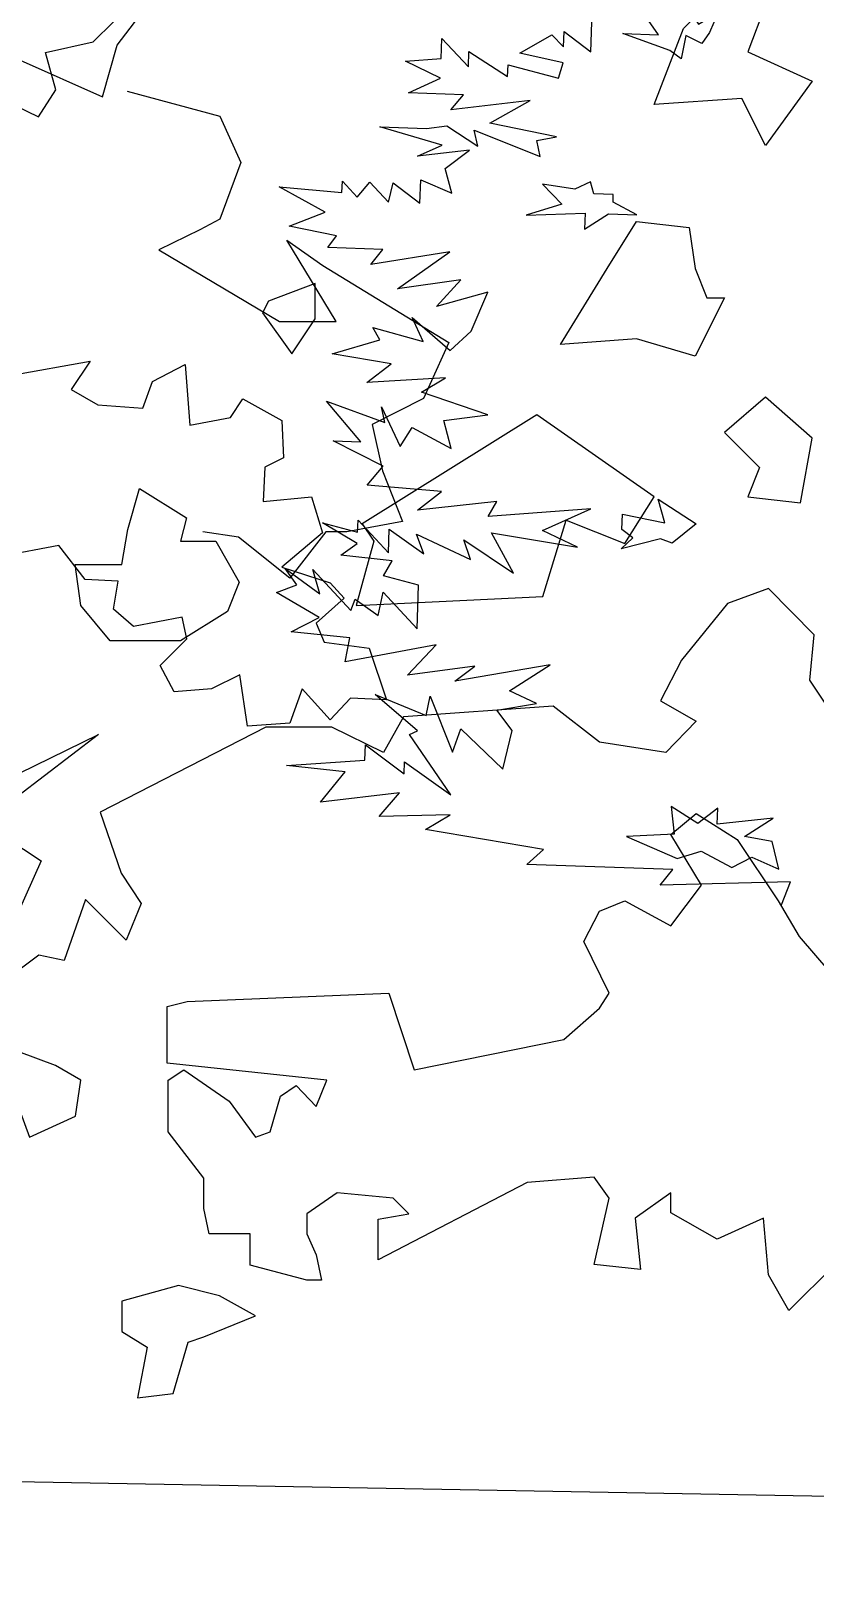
# Model space of a CAD drawing. Header units: inches. Extents: x -11 to 128, y 7 to 56.
# Drawn here: x 35.9332 to 36.1714, y 22.1045 to 22.5708 of the extents above; entities that cross this region are included whole.
import ezdxf

# ---------------------------------------------------------------- set-up
doc = ezdxf.new("R2010")
doc.units = ezdxf.units.IN
doc.header["$MEASUREMENT"] = 0
doc.layers.add('CAY', color=94, linetype='Continuous')
doc.layers.add('CAY-3', color=61, linetype='Continuous')
picture_1 = doc.add_image_def('image1.jpg', size_in_pixel=(1680, 1093))

# ---------------------------------------------------------------- blocks, each defined once
blk = doc.blocks.new('A$C76451831')
at = {"layer": 'CAY'}
for p, q in [((5268, 577.1), (5268.9, 603.8)), ((5166.8, 572.4), (5167.3, 586)), ((5167.3, 586), (5185.2, 566.8)), ((5219.9, 576), (5241.7, 588.4)), ((5241.7, 588.4), (5249.5, 580.4)), ((5249.5, 580.4), (5249.9, 590.8)), ((5249.9, 590.8), (5268, 577.1)), ((5142.7, 570.6), (5166.8, 572.4)), ((5185.2, 566.8), (5185.5, 577.2)), ((5185.5, 577.2), (5211.7, 560.4)), ((5249.2, 569.6), (5219.9, 576)), ((5166.3, 559.3), (5142.7, 570.6)), ((5211.7, 560.4), (5212, 568.1)), ((5212, 568.1), (5246.1, 559.2)), ((5246.1, 559.2), (5249.2, 569.6)), ((5144.7, 549.2), (5166.3, 559.3)), ((5181.8, 547.9), (5144.7, 549.2)), ((5173.3, 537.8), (5181.8, 547.9)), ((5227, 544), (5173.3, 537.8)), ((5199.7, 528.7), (5227, 544)), ((5125.3, 526.3), (5157, 525.2)), ((5167.5, 513.9), (5125.3, 526.3)), ((5157, 525.2), (5170.6, 527)), ((5170.6, 527), (5191.5, 513.1)), ((5189.1, 524.1), (5233.8, 506.2)), ((5191.5, 513.1), (5189.1, 524.1)), ((5244.7, 519.4), (5199.7, 528.7)), ((5231.5, 517.1), (5244.7, 519.4)), ((5150.9, 506.4), (5167.5, 513.9)), ((5185.9, 510.6), (5150.9, 506.4)), ((5169.6, 498), (5185.9, 510.6)), ((5233.8, 506.2), (5231.5, 517.1)), ((5099.7, 481.8), (5100, 489.5)), ((5100, 489.5), (5110.1, 478.8)), ((5110.1, 478.8), (5118.6, 488.9)), ((5118.6, 488.9), (5131.2, 475.3)), ((5131.2, 475.3), (5134.4, 488.3)), ((5134.4, 488.3), (5152.5, 474.6)), ((5152.5, 474.6), (5153.1, 490.4)), ((5153.1, 490.4), (5174, 481.5)), ((5174, 481.5), (5169.6, 498)), ((5057.3, 485.6), (5099.7, 481.8)), ((5088.4, 468.6), (5057.3, 485.6)), ((5064.1, 459.1), (5088.4, 468.6)), ((5096, 452.5), (5064.1, 459.1)), ((5062.5, 449.6), (5086.7, 432.5)), ((5090.3, 444.6), (5096, 452.5)), ((5127.4, 443.3), (5090.3, 444.6)), ((5119.3, 433.1), (5127.4, 443.3)), ((5172.7, 441.7), (5119.3, 433.1)), ((5137.3, 416.6), (5172.7, 441.7)), ((5180.2, 422.8), (5137.3, 416.6)), ((5163.7, 404.8), (5180.2, 422.8)), ((5198.4, 414.5), (5163.7, 404.8)), ((5187.1, 388.1), (5198.4, 414.5)), ((5154.7, 381.1), (5147.1, 397.2)), ((5147.1, 397.2), (5173, 375)), ((5120.6, 390.5), (5154.7, 381.1)), ((5125.3, 382.1), (5120.6, 390.5)), ((5173, 375), (5187.1, 388.1)), ((5093.2, 372.8), (5125.3, 382.1)), ((5171.9, 380.3), (5154.8, 342.6)), ((5132.9, 366), (5093.2, 372.8)), ((5116.6, 353.4), (5132.9, 366)), ((5169.7, 356.6), (5116.6, 353.4)), ((5153.5, 346.7), (5169.7, 356.6)), ((5198.3, 331.5), (5153.5, 346.7)), ((5112.4, 313.2), (5089.4, 340.8)), ((5089.4, 340.8), (5128.7, 326.2)), ((5154.8, 342.6), (5120.1, 324.9)), ((5126.4, 336.8), (5139.1, 310)), ((5128.7, 326.2), (5126.4, 336.8)), ((5120.1, 324.9), (5127.1, 293.6)), ((5139.1, 310), (5147.2, 322.9)), ((5147.2, 322.9), (5173.5, 308.8)), ((5168.7, 327.6), (5198.3, 331.5)), ((5173.5, 308.8), (5168.7, 327.6)), ((5093.9, 313.9), (5112.4, 313.2)), ((5127.7, 296.8), (5093.9, 313.9)), ((5116.8, 284), (5127.7, 296.8)), ((5127.1, 293.6), (5140.7, 259.4)), ((5167, 279.6), (5116.8, 284)), ((5150.7, 267), (5167, 279.6)), ((5204.4, 272.8), (5150.7, 267)), ((5198.6, 262.6), (5204.4, 272.8)), ((5110.3, 252.1), (5110.6, 260.2)), ((5110.6, 260.2), (5131.1, 238.2)), ((5268.1, 267.9), (5198.6, 262.6)), ((5235.4, 253.2), (5268.1, 267.9)), ((5029.8, 248.8), (5005.7, 252.3)), ((5088.8, 252.3), (5064.6, 221)), ((5110, 244.4), (5086.5, 258.4)), ((5086.5, 258.4), (5110.3, 252.1)), ((5103, 252.3), (5088.8, 252.3)), ((5140.7, 259.4), (5103, 252.3)), ((5131.1, 238.2), (5131.7, 254.1)), ((5131.7, 254.1), (5155.1, 237.4)), ((5155.1, 237.4), (5150.1, 250.7)), ((5150.1, 250.7), (5186.7, 233.6)), ((5200.9, 251.6), (5259, 241.9)), ((5215.8, 224.4), (5200.9, 251.6)), ((5259, 241.9), (5235.4, 253.2)), ((5064.6, 221), (5029.8, 248.8)), ((5098.9, 236.6), (5110, 244.4)), ((5186.7, 233.6), (5182.2, 246.9)), ((5182.2, 246.9), (5215.8, 224.4)), ((5133.6, 232.7), (5098.9, 236.6)), ((5127.8, 222.5), (5133.6, 232.7)), ((5069.2, 216.4), (5061.4, 227.5)), ((5061.4, 227.5), (5084.8, 210.4)), ((5080, 226.9), (5105.7, 199.2)), ((5084.8, 210.4), (5080, 226.9)), ((5151.6, 216.2), (5127.8, 222.5)), ((5055.4, 211.4), (5069.2, 216.4)), ((5084.3, 194.5), (5055.4, 211.4)), ((5124.2, 195.8), (5127.5, 211.6)), ((5127.5, 211.6), (5150.6, 186.8)), ((5150.6, 186.8), (5151.6, 216.2)), ((5105.7, 199.2), (5108.7, 206.8)), ((5108.7, 206.8), (5124.2, 195.8)), ((5065.3, 184.8), (5084.3, 194.5)), ((5105.1, 180.6), (5065.3, 184.8)), ((5101.8, 164.4), (5105.1, 180.6)), ((5163.4, 175.9), (5101.8, 164.4)), ((5144.1, 155.3), (5163.4, 175.9)), ((5189.6, 161.4), (5144.1, 155.3)), ((5240.4, 162.3), (5176.1, 151.4)), ((5176.1, 151.4), (5189.6, 161.4)), ((5213, 144.7), (5240.4, 162.3)), ((5150.9, 117.8), (5122.3, 142.4)), ((5122.3, 142.4), (5156.7, 128.1)), ((5156.7, 128.1), (5159.4, 141.1)), ((5159.4, 141.1), (5174.4, 103.4)), ((5204.4, 131.8), (5231.3, 136.3)), ((5231.3, 136.3), (5213, 144.7)), ((5214.8, 117.9), (5204.4, 131.8)), ((5145.4, 115.3), (5150.9, 117.8)), ((5173.4, 74.4), (5145.4, 115.3)), ((5174.4, 103.4), (5180, 119.1)), ((5180, 119.1), (5208.5, 91.8)), ((5208.5, 91.8), (5214.8, 117.9)), ((5115.3, 97.8), (5115.7, 108.2)), ((5115.7, 108.2), (5141.7, 88.7)), ((5062.2, 94.2), (5115.3, 97.8)), ((5101.9, 90.1), (5062.2, 94.2)), ((5141.7, 88.7), (5142, 96.8)), ((5142, 96.8), (5173.4, 74.4)), ((5085.3, 69.4), (5101.9, 90.1)), ((5138.6, 75.7), (5085.3, 69.4)), ((5124.9, 59.8), (5138.6, 75.7)), ((5172.9, 60.9), (5124.9, 59.8)), ((5156.3, 51), (5172.9, 60.9)), ((5236, 37.4), (5156.3, 51)), ((5224.8, 27.3), (5236, 37.4)), ((5323.5, 23.9), (5224.8, 27.3)), ((5314.9, 13.3), (5323.5, 23.9)), ((5402.9, 15.7), (5314.9, 13.3)), ((5396.9, 0), (5402.9, 15.7))]:
    blk.add_line(p, q, dxfattribs=at)
for points in [[(4892.2, 660), (4885.5, 671.4), (4869.4, 671.4), (4869.4, 643.8), (4852.9, 632), (4836.8, 636.8), (4843.9, 609.2), (4871.4, 606.9), (4880.8, 586), (4862.3, 574.6), (4862.3, 553.8), (4871.4, 544.4), (4894.6, 533), (4906.4, 551.4), (4899.3, 576.6), (4931.5, 583.7), (4945.3, 597.4), (4922.5, 613.6), (4915.4, 636.8), (4889.8, 630.1)], [(5321.5, 577.9), (5289.7, 589.5), (5313.7, 588.6), (5303.8, 602.6), (5319.5, 599.3), (5327.8, 614.9), (5340.7, 595.8), (5354.1, 603.5), (5348.2, 590.1), (5343, 582.6), (5332.3, 588), (5329, 572.2)], [(5270.1, 480.9), (5267.7, 489.1), (5257.1, 484.1), (5235.4, 487.5), (5248.5, 473.9), (5224.3, 466.6), (5264.2, 467.9), (5263.8, 457.1), (5280, 467.4), (5299.1, 466.7), (5283, 475.4), (5283.2, 480.4)], [(5288.9, 254), (5289.3, 264.4), (5318.1, 258.4), (5313.6, 274.5), (5339.3, 257.7), (5323, 244.7), (5315, 247.7), (5288.4, 240.9), (5296.4, 248.3)], [(5395.1, 24.1), (5390.7, 42.8), (5371.8, 46.2), (5391.3, 58.7), (5353.5, 54.6), (5353.9, 65.4), (5340.4, 55), (5322.2, 66.5), (5324.3, 47.9), (5292.1, 46.3), (5326.4, 31.5), (5342.5, 36.4), (5363.4, 25.2), (5376.8, 32.4)]]:
    blk.add_lwpolyline(points, close=True, dxfattribs=at)
at = {"layer": 'CAY-3'}
for p, q in [((2696.6, 969.1), (2717.8, 996.9)), ((2686.6, 934.3), (2696.6, 969.1)), ((2631.1, 959.1), (2686.6, 934.3)), ((3137, 601.7), (3109.3, 591.6)), ((3167.7, 570.4), (3137, 601.7)), ((3109.3, 591.6), (3078.1, 553.3)), ((3164.8, 539.7), (3167.7, 570.4)), ((3078.1, 553.3), (3063.9, 525.6)), ((4954.6, 550.5), (5017.1, 533.4)), ((3192.5, 497.8), (3164.8, 539.7)), ((5017.1, 533.4), (5031.3, 502.1)), ((2991.4, 522), (2890.2, 514.9)), ((3022.7, 497.8), (2991.4, 522)), ((3063.9, 525.6), (3088.1, 512)), ((2890.2, 514.9), (2876.6, 490.8)), ((3088.1, 512), (3067.5, 490.8)), ((2797, 507.9), (2685, 450.4)), ((2841.8, 507.9), (2797, 507.9)), ((2876.6, 490.8), (2841.8, 507.9)), ((5031.3, 502.1), (5017.1, 463.8)), ((3067.5, 490.8), (3022.7, 497.8)), ((5017.1, 463.8), (5003.6, 456.7)), ((2685, 450.4), (2699.2, 409.1)), ((3071, 435.3), (3088.1, 449.5)), ((3088.1, 449.5), (3115.8, 431.8)), ((5003.6, 456.7), (4975.9, 443.1)), ((5095.9, 394.5), (5062.5, 449.6)), ((4975.9, 443.1), (5057.6, 394.5)), ((3091.6, 401.1), (3071, 435.3)), ((3115.8, 431.8), (3143.5, 390.5)), ((5086.7, 432.5), (5171.9, 380.3)), ((2699.2, 409.1), (2712.7, 388.5)), ((3071, 373.4), (3091.6, 401.1)), ((2675.1, 391.3), (2660.8, 350.1)), ((2685, 381.4), (2675.1, 391.3)), ((2712.7, 388.5), (2702.7, 363.7)), ((3022.7, 383.4), (3039.8, 390.5)), ((3039.8, 390.5), (3071, 373.4)), ((3143.5, 390.5), (3157.7, 366.3)), ((5057.6, 394.5), (5095.9, 394.5)), ((2702.7, 363.7), (2685, 381.4)), ((3012, 362.8), (3022.7, 383.4)), ((3157.7, 366.3), (3178.3, 342.1)), ((2643.7, 353.7), (2601.9, 322.4)), ((2660.8, 350.1), (2643.7, 353.7)), ((3029.1, 328), (3012, 362.8)), ((2730.4, 318.9), (2744, 322.4)), ((2744, 322.4), (2880.2, 328)), ((2880.2, 328), (2897.3, 276)), ((3022.7, 317.9), (3029.1, 328)), ((2730.4, 280.5), (2730.4, 318.9)), ((2998.5, 296.7), (3022.7, 317.9)), ((2897.3, 276), (2998.5, 296.7)), ((2838.3, 269), (2730.4, 280.5)), ((2731, 269), (2741.6, 276)), ((2741.6, 276), (2772.3, 254.8)), ((2731, 234.2), (2731, 269)), ((2807.1, 258.3), (2817.7, 265.4)), ((2817.7, 265.4), (2831.2, 251.3)), ((2831.2, 251.3), (2838.3, 269)), ((2772.3, 254.8), (2790, 230.6)), ((2800, 234.2), (2807.1, 258.3)), ((2755.2, 202.9), (2731, 234.2)), ((2790, 230.6), (2800, 234.2)), ((2755.2, 182.3), (2755.2, 202.9)), ((2973.7, 200), (2873.1, 147.5)), ((3019.1, 203.5), (2973.7, 200)), ((3029.1, 189.3), (3019.1, 203.5)), ((2845.4, 192.9), (2824.7, 178.7)), ((2883.1, 189.3), (2845.4, 192.9)), ((2893.7, 178.7), (2883.1, 189.3)), ((3019.1, 144.5), (3029.1, 189.3)), ((3071, 192.9), (3046.8, 175.8)), ((3071, 179.3), (3071, 192.9)), ((2758.7, 165.1), (2755.2, 182.3)), ((2824.7, 178.7), (2824.7, 165.1)), ((2873.1, 175.2), (2893.7, 178.7)), ((3102.3, 161.6), (3071, 179.3)), ((2873.1, 147.5), (2873.1, 175.2)), ((3046.8, 175.8), (3050.4, 141)), ((3133.5, 175.8), (3102.3, 161.6)), ((3137, 137.4), (3133.5, 175.8)), ((2786.4, 165.1), (2758.7, 165.1)), ((2786.4, 143.9), (2786.4, 165.1)), ((2824.7, 165.1), (2831.2, 151)), ((2831.2, 151), (2834.8, 133.9)), ((2824.7, 133.9), (2786.4, 143.9)), ((3050.4, 141), (3019.1, 144.5)), ((3150.6, 113.3), (3137, 137.4)), ((3181.9, 144.5), (3150.6, 113.3)), ((2834.8, 133.9), (2824.7, 133.9))]:
    blk.add_line(p, q, dxfattribs=at)
for points in [[(3079.4, 980.5), (3107.1, 1008.2), (3134.8, 996.3), (3123, 964.7), (3166.5, 944.9), (3134.8, 901.3), (3119, 933), (3059.6, 929)], [(3027.9, 818.1), (3047.7, 849.8), (3083.4, 845.8), (3087.3, 818.1), (3095.2, 798.3), (3107.1, 798.3), (3087.3, 758.7), (3047.7, 770.6), (2996.3, 766.6)], [(2798.8, 796), (2794.8, 788.1), (2814.6, 760.4), (2830.5, 784.1), (2830.5, 807.9)], [(3158.6, 659.7), (3166.5, 703.3), (3134.8, 731), (3107.1, 707.2), (3130.9, 683.5), (3123, 663.7)], [(3039.8, 632), (3059.6, 663.7), (2980.4, 719.1), (2862.1, 645.5), (2870, 633.6), (2858.2, 590.1), (2984.4, 596.3), (3000.2, 647.8)], [(2739.4, 633.6), (2763.2, 633.6), (2779, 605.9), (2771.1, 586.1), (2739.4, 566.3), (2691.9, 566.3), (2672.1, 590.1), (2668.1, 617.8), (2699.8, 617.8), (2703.8, 641.6), (2711.7, 669.3), (2743.4, 649.5)], [(2573.8, 417.4), (2565.9, 445.1), (2684, 503), (2629.2, 460.9), (2621.3, 433.2), (2645.1, 417.4), (2629.2, 381.7)], [(2654.9, 279), (2616.6, 293.2), (2603, 258.3), (2627.2, 258.3), (2637.2, 230.6), (2668.5, 244.8), (2672, 269)], [(2765.8, 123.3), (2738.1, 130.3), (2699.7, 119.7), (2699.7, 99.1), (2716.8, 88.5), (2710.4, 54.3), (2734.5, 57.2), (2744.6, 92), (2755.2, 95.5), (2790, 109.7)]]:
    blk.add_lwpolyline(points, close=True, dxfattribs=at)
blk.add_lwpolyline([(4876.6, 358.2), (4929.4, 367.7), (4916.7, 348.7), (4934.6, 338.2), (4965.2, 336), (4971.6, 354), (4993.7, 365.6), (4996.9, 324.4), (5024.3, 329.7), (5032.7, 342.4), (5059.1, 327.6), (5060.2, 302.3), (5047.5, 296), (5046.4, 272.8), (5079.1, 275.9), (5086.5, 251.7), (5059.1, 228.5), (5091.8, 217.9), (5101.3, 207.4), (5082.3, 190.5), (5087.6, 177.8), (5118.2, 173.6), (5129.8, 138.8), (5105.5, 139.9), (5091.8, 125.1), (5072.8, 146.2), (5064.4, 123), (5035.9, 120.9), (5030.6, 155.7), (5011.6, 146.2), (4986.3, 144.1), (4976.8, 162), (4994.8, 179.9), (4991.6, 194.7), (4958.9, 188.4), (4945.2, 200), (4948.4, 219), (4926.2, 220), (4908.3, 243.2), (4870.3, 235.8)], dxfattribs=at)

msp = doc.modelspace()

# ---------------------------------------------------------------- linework, layer by layer
msp.add_line((11.80074, 22.55984), (70.25366, 21.51914))

# ---------------------------------------------------------------- block references
at = {"layer": 'CAY', "xscale": 0.0004489089019145984, "yscale": 0.0004489089019145984, "zscale": 0.0004489089019145984}
for p in [(33.73839, 22.30535), (34.74897, 22.13133)]:
    msp.add_blockref('A$C76451831', p, dxfattribs=at)

# ---------------------------------------------------------------- pictures from other files: only their frames are drawn
image = msp.add_image(picture_1, insert=(12.49661, 7.37723), size_in_units=(74.4025, 48.40591))
image.dxf.flags = 6

doc.saveas('drawing.dxf')
